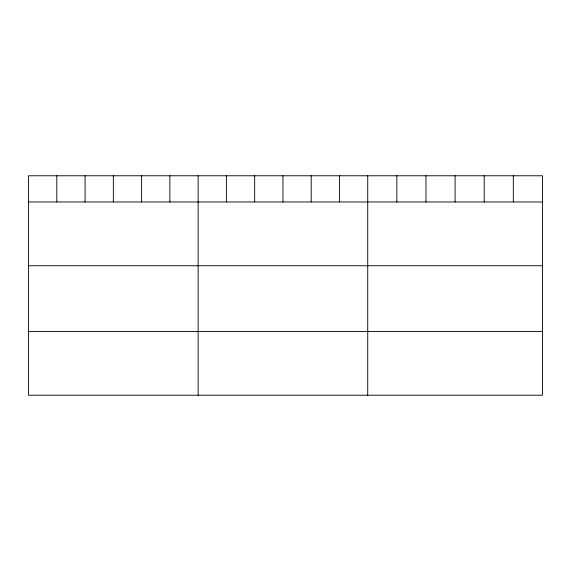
<?xml version="1.0" encoding="UTF-8"?>
<svg xmlns="http://www.w3.org/2000/svg" width="571" height="571" viewBox="0 0 571 571"><rect width="100%" height="100%" fill="white"/><g stroke="black" fill="none" stroke-linecap="round" stroke-linejoin="round"><path stroke-width="0.86" d="M542.45 201.977L542.45 395.225L28.55 395.225L28.55 175.775L542.45 175.775L542.45 201.977L28.55 201.977M28.55 265.751L542.45 265.751M28.55 331.451L542.45 331.451M513.329 175.775L513.329 201.977M484.208 175.775L484.208 201.977M455.087 175.775L455.087 201.977M425.966 175.775L425.966 201.977M396.845 175.775L396.845 201.977M367.724 175.775L367.724 395.225M339.459 175.775L339.459 201.977M311.195 175.775L311.195 201.977M282.93 175.775L282.93 201.977M254.666 175.775L254.666 201.977M226.401 175.775L226.401 201.977M198.137 175.775L198.137 395.225M169.873 175.775L169.873 201.977M141.608 175.775L141.608 201.977M113.344 175.775L113.344 201.977M85.079 175.775L85.079 201.977M56.814 175.775L56.814 201.977"/></g></svg>
